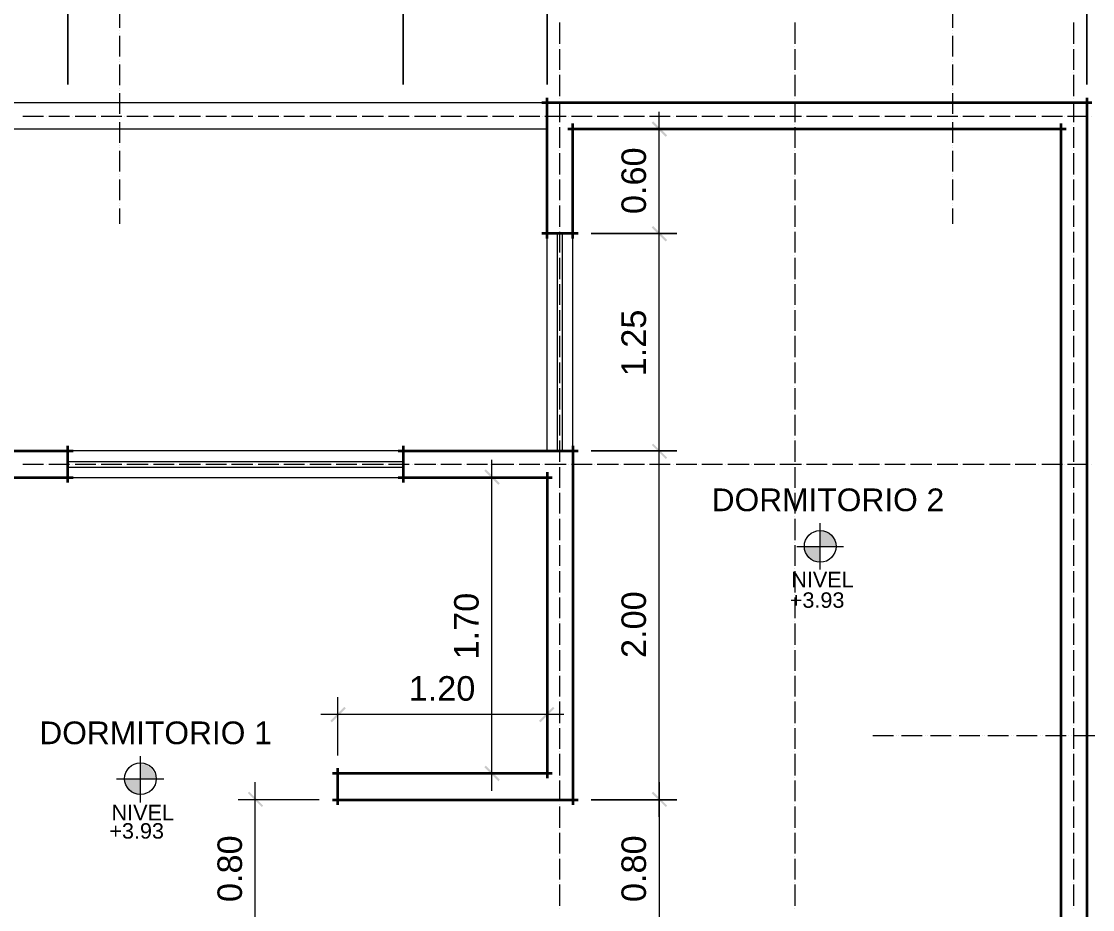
# Model space of a CAD drawing. Header units: millimetres. Extents: x 0 to 51.9, y -1.9 to 29.7.
# Drawn here: x 40.49 to 46.64, y 18.42 to 23.51 of the extents above; entities that cross this region are included whole.
import ezdxf

# ---------------------------------------------------------------- set-up
doc = ezdxf.new("R2010")
doc.units = ezdxf.units.MM
for name, color, linetype in [('PDF_0', 7, 'Continuous'), ('PDF_Arquitectura', 7, 'Continuous'), ('PDF_Ejes', 7, 'Continuous'), ('PDF_Muros', 7, 'Continuous'), ('PDF_Text', 7, 'Continuous'), ('PDF_Ventanas', 4, 'Continuous')]:
    doc.layers.add(name, color=color, linetype=linetype)
doc.styles.add('PDF ArialMT', font='arial.ttf')

msp = doc.modelspace()

# ---------------------------------------------------------------- hatches: boundary and pattern name
at = {"layer": 'PDF_0', "transparency": 33554559}
for points in [[(44.1862, 22.852), (44.1946, 22.8605), (44.1142, 22.9409), (44.1057, 22.9325)], [(44.1946, 22.2594), (44.1142, 22.3398), (44.1057, 22.3313), (44.1862, 22.2509)], [(44.1946, 21.0105), (44.1142, 21.0909), (44.1057, 21.0825), (44.1862, 21.002)], [(43.2252, 20.8539), (43.2336, 20.8623), (43.1532, 20.9428), (43.1447, 20.9343)], [(42.3488, 19.5711), (42.3404, 19.5796), (42.2599, 19.4992), (42.2684, 19.4907)], [(43.458, 19.4992), (43.4665, 19.4907), (43.5469, 19.5711), (43.5384, 19.5796)], [(43.1532, 19.2409), (43.1447, 19.2325), (43.2252, 19.152), (43.2336, 19.1605)], [(41.8662, 19.0039), (41.8747, 19.0123), (41.7943, 19.0928), (41.7858, 19.0843)], [(44.1946, 19.0123), (44.1142, 19.0928), (44.1057, 19.0843), (44.1862, 19.0039)]]:
    msp.add_hatch(color=256, dxfattribs=at).paths.add_polyline_path(points)
at = {"layer": 'PDF_Arquitectura', "true_color": 0x404040, "transparency": 33554559}
h = msp.add_hatch(color=250, dxfattribs=at)
h.paths.add_polyline_path([(45.0709, 20.4983), (44.982, 20.4983), (44.982, 20.4856), (44.9863, 20.4686), (45.0032, 20.4432), (45.0159, 20.4305), (45.0413, 20.4136), (45.0582, 20.4094), (45.0709, 20.4094)])
h.paths.add_polyline_path([(45.1048, 20.5829), (45.0709, 20.5914), (45.0709, 20.4983), (45.1641, 20.4983), (45.1556, 20.5321), (45.1514, 20.5448), (45.1429, 20.5575), (45.1302, 20.5702), (45.1175, 20.5787)])
h = msp.add_hatch(color=250, dxfattribs=at)
h.paths.add_polyline_path([(41.1677, 19.1647), (41.0746, 19.1647), (41.0831, 19.1309), (41.0873, 19.1182), (41.0958, 19.1055), (41.1085, 19.0928), (41.1212, 19.0843), (41.1339, 19.0801), (41.1677, 19.0716)])
h.paths.add_polyline_path([(41.1804, 19.2494), (41.1677, 19.2536), (41.1677, 19.1647), (41.2566, 19.1647), (41.2566, 19.1774), (41.2524, 19.1944), (41.2355, 19.2198), (41.2228, 19.2325), (41.1974, 19.2494)])

# ---------------------------------------------------------------- linework, layer by layer
at = {"layer": 'PDF_Arquitectura', "color": 250, "lineweight": 18, "true_color": 0x404040}
for points in [[(46.6034, 23.9485), (46.6034, 23.1526), (46.6034, 26.7172)], [(44.1481, 22.1959), (44.1481, 22.996)], [(43.7586, 22.8986), (44.2497, 22.8986)], [(44.1481, 20.947), (44.1481, 22.3991)], [(44.1481, 18.9488), (44.1481, 21.146)], [(43.1871, 19.097), (43.1871, 20.9978)], [(43.4284, 20.8962), (43.0897, 20.8962)], [(42.3023, 19.3002), (42.3023, 19.6346)], [(43.5046, 19.3002), (43.5046, 19.6346)], [(42.2049, 19.5373), (43.6019, 19.5373)], [(43.4284, 19.1986), (43.0897, 19.1986)], [(41.8281, 18.1487), (41.8281, 19.1478)], [(44.1481, 19.1478), (44.1481, 18.1487)], [(42.1964, 19.0462), (41.7308, 19.0462)]]:
    msp.add_lwpolyline(points, dxfattribs=at)
for points in [[(40.7528, 23.9485), (40.7528, 23.1526)], [(42.6791, 23.9485), (42.6791, 23.1526)], [(43.5046, 23.9485), (43.5046, 23.1526)], [(44.2497, 22.2975), (43.7586, 22.2975)], [(44.2497, 21.0486), (43.7586, 21.0486)], [(44.2497, 19.0462), (43.7586, 19.0462)]]:
    msp.add_lwpolyline(points, close=True, dxfattribs=at)
at = {"layer": 'PDF_Arquitectura', "lineweight": 5}
for points in [[(41.0492, 23.5971), (41.0492, 23.4786)], [(45.833, 23.5971), (45.833, 23.4786)], [(41.0492, 23.4617), (41.0492, 23.4617)], [(41.0492, 23.4447), (41.0492, 23.4447)], [(45.833, 23.4617), (45.833, 23.4617)], [(45.833, 23.4447), (45.833, 23.4447)], [(41.0492, 23.432), (41.0492, 23.3135)], [(45.833, 23.432), (45.833, 23.3135)], [(41.0492, 23.2966), (41.0492, 23.2966)], [(41.0492, 23.2839), (41.0492, 23.2839)], [(41.0492, 23.2669), (41.0492, 23.1484)], [(45.833, 23.2966), (45.833, 23.2966)], [(45.833, 23.2839), (45.833, 23.2839)], [(45.833, 23.2669), (45.833, 23.1484)], [(41.0492, 23.1314), (41.0492, 23.1314)], [(45.833, 23.1314), (45.833, 23.1314)], [(41.0492, 23.1187), (41.0492, 23.1187)], [(41.0492, 23.1018), (41.0492, 22.9833)], [(45.833, 23.1187), (45.833, 23.1187)], [(45.833, 23.1018), (45.833, 22.9833)], [(41.0492, 22.9663), (41.0492, 22.9663)], [(41.0492, 22.9536), (41.0492, 22.9536)], [(45.833, 22.9663), (45.833, 22.9663)], [(45.833, 22.9536), (45.833, 22.9536)], [(41.0492, 22.9367), (41.0492, 22.8182)], [(45.833, 22.9367), (45.833, 22.8182)], [(41.0492, 22.8012), (41.0492, 22.8012)], [(41.0492, 22.7885), (41.0492, 22.7885)], [(41.0492, 22.7716), (41.0492, 22.6531)], [(45.833, 22.8012), (45.833, 22.8012)], [(45.833, 22.7885), (45.833, 22.7885)], [(45.833, 22.7716), (45.833, 22.6531)], [(41.0492, 22.6361), (41.0492, 22.6361)], [(41.0492, 22.6234), (41.0492, 22.6234)], [(41.0492, 22.6065), (41.0492, 22.488)], [(45.833, 22.6361), (45.833, 22.6361)], [(45.833, 22.6234), (45.833, 22.6234)], [(45.833, 22.6065), (45.833, 22.488)], [(41.0492, 22.471), (41.0492, 22.471)], [(41.0492, 22.4583), (41.0492, 22.4583)], [(45.833, 22.471), (45.833, 22.471)], [(45.833, 22.4583), (45.833, 22.4583)], [(41.0492, 22.4414), (41.0492, 22.3525)], [(45.833, 22.4414), (45.833, 22.3525)], [(45.3757, 19.4145), (45.4943, 19.4145)], [(45.5112, 19.4145), (45.5112, 19.4145)], [(45.5239, 19.4145), (45.5239, 19.4145)], [(45.5409, 19.4145), (45.6594, 19.4145)], [(45.6763, 19.4145), (45.6763, 19.4145)], [(45.689, 19.4145), (45.689, 19.4145)], [(45.706, 19.4145), (45.8245, 19.4145)], [(45.8414, 19.4145), (45.8414, 19.4145)], [(45.8541, 19.4145), (45.8541, 19.4145)], [(45.8711, 19.4145), (45.9896, 19.4145)], [(46.0065, 19.4145), (46.0065, 19.4145)], [(46.0192, 19.4145), (46.0192, 19.4145)], [(46.0362, 19.4145), (46.1547, 19.4145)], [(46.1716, 19.4145), (46.1716, 19.4145)], [(46.1843, 19.4145), (46.1843, 19.4145)], [(46.2013, 19.4145), (46.3198, 19.4145)], [(46.3367, 19.4145), (46.3367, 19.4145)], [(46.3494, 19.4145), (46.3494, 19.4145)], [(46.3664, 19.4145), (46.4849, 19.4145)], [(46.5018, 19.4145), (46.5018, 19.4145)], [(46.5145, 19.4145), (46.5145, 19.4145)], [(46.5315, 19.4145), (46.65, 19.4145)]]:
    msp.add_lwpolyline(points, dxfattribs=at)
at = {"layer": 'PDF_Arquitectura', "color": 250, "lineweight": 9, "true_color": 0x404040}
for points in [[(45.0709, 20.6337), (45.0709, 20.367)], [(45.2064, 20.4983), (44.9397, 20.4983)], [(41.1677, 19.296), (41.1677, 19.0293)], [(41.3032, 19.1647), (41.0323, 19.1647)]]:
    msp.add_lwpolyline(points, dxfattribs=at)
at = {"layer": 'PDF_Arquitectura', "color": 250, "lineweight": 18, "true_color": 0x404040}
for centre in [(45.0731, 20.5004), (41.1698, 19.1668)]:
    msp.add_circle(centre, 0.091, dxfattribs=at)
at = {"layer": 'PDF_Ejes', "lineweight": 9}
for points in [[(43.5765, 23.5082), (43.5765, 23.3855)], [(44.927, 23.5082), (44.927, 23.3855)], [(46.5272, 23.5082), (46.5272, 23.3855)], [(43.5765, 23.3728), (43.5765, 23.3728)], [(43.5765, 23.3558), (43.5765, 23.2373)], [(44.927, 23.3728), (44.927, 23.3728)], [(44.927, 23.3558), (44.927, 23.2373)], [(46.5272, 23.3728), (46.5272, 23.3728)], [(46.5272, 23.3558), (46.5272, 23.2373)], [(43.5765, 23.2204), (43.5765, 23.2204)], [(43.5765, 23.2077), (43.5765, 23.0849)], [(44.927, 23.2204), (44.927, 23.2204)], [(44.927, 23.2077), (44.927, 23.0849)], [(46.5272, 23.2204), (46.5272, 23.2204)], [(46.5272, 23.2077), (46.5272, 23.0849)], [(43.5765, 23.0722), (43.5765, 23.0722)], [(44.927, 23.0722), (44.927, 23.0722)], [(46.5272, 23.0722), (46.5272, 23.0722)], [(43.5765, 23.0552), (43.5765, 22.9367)], [(44.927, 23.0552), (44.927, 22.9367)], [(46.5272, 23.0552), (46.5272, 22.9367)], [(40.4946, 22.9706), (40.6131, 22.9706)], [(40.6301, 22.9706), (40.6301, 22.9706)], [(40.6428, 22.9706), (40.7613, 22.9706)], [(40.7782, 22.9706), (40.7782, 22.9706)], [(40.7952, 22.9706), (40.9137, 22.9706)], [(40.9264, 22.9706), (40.9264, 22.9706)], [(40.9434, 22.9706), (41.0619, 22.9706)], [(41.0788, 22.9706), (41.0788, 22.9706)], [(41.0915, 22.9706), (41.2143, 22.9706)], [(41.227, 22.9706), (41.227, 22.9706)], [(41.2439, 22.9706), (41.3625, 22.9706)], [(41.3794, 22.9706), (41.3794, 22.9706)], [(41.3921, 22.9706), (41.5149, 22.9706)], [(41.5276, 22.9706), (41.5276, 22.9706)], [(41.5445, 22.9706), (41.663, 22.9706)], [(41.68, 22.9706), (41.68, 22.9706)], [(41.6927, 22.9706), (41.8154, 22.9706)], [(41.8281, 22.9706), (41.8281, 22.9706)], [(41.8451, 22.9706), (41.9636, 22.9706)], [(41.9763, 22.9706), (41.9763, 22.9706)], [(41.9932, 22.9706), (42.1118, 22.9706)], [(42.1287, 22.9706), (42.1287, 22.9706)], [(42.1414, 22.9706), (42.2642, 22.9706)], [(42.2769, 22.9706), (42.2769, 22.9706)], [(42.2938, 22.9706), (42.4123, 22.9706)], [(42.4293, 22.9706), (42.4293, 22.9706)], [(42.442, 22.9706), (42.5648, 22.9706)], [(42.5775, 22.9706), (42.5775, 22.9706)], [(42.5944, 22.9706), (42.7129, 22.9706)], [(42.7299, 22.9706), (42.7299, 22.9706)], [(42.7426, 22.9706), (42.8653, 22.9706)], [(42.878, 22.9706), (42.878, 22.9706)], [(42.895, 22.9706), (43.0135, 22.9706)], [(43.0304, 22.9706), (43.0304, 22.9706)], [(43.0431, 22.9706), (43.1617, 22.9706)], [(43.1786, 22.9706), (43.1786, 22.9706)], [(43.1913, 22.9706), (43.3141, 22.9706)], [(43.3268, 22.9706), (43.3268, 22.9706)], [(43.3437, 22.9706), (43.4622, 22.9706)], [(43.4792, 22.9706), (43.4792, 22.9706)], [(43.4919, 22.9706), (43.6146, 22.9706)], [(43.6273, 22.9706), (43.6273, 22.9706)], [(43.6443, 22.9706), (43.7628, 22.9706)], [(43.7797, 22.9706), (43.7797, 22.9706)], [(43.7924, 22.9706), (43.9152, 22.9706)], [(43.9279, 22.9706), (43.9279, 22.9706)], [(43.9449, 22.9706), (44.0634, 22.9706)], [(44.0803, 22.9706), (44.0803, 22.9706)], [(44.093, 22.9706), (44.2116, 22.9706)], [(44.2285, 22.9706), (44.2285, 22.9706)], [(44.2454, 22.9706), (44.364, 22.9706)], [(44.3767, 22.9706), (44.3767, 22.9706)], [(44.3936, 22.9706), (44.5121, 22.9706)], [(44.5291, 22.9706), (44.5291, 22.9706)], [(44.5418, 22.9706), (44.6645, 22.9706)], [(44.6772, 22.9706), (44.6772, 22.9706)], [(44.6942, 22.9706), (44.8127, 22.9706)], [(44.8296, 22.9706), (44.8296, 22.9706)], [(44.8423, 22.9706), (44.9651, 22.9706)], [(44.9778, 22.9706), (44.9778, 22.9706)], [(44.9947, 22.9706), (45.1133, 22.9706)], [(45.1302, 22.9706), (45.1302, 22.9706)], [(45.1429, 22.9706), (45.2614, 22.9706)], [(45.2784, 22.9706), (45.2784, 22.9706)], [(45.2953, 22.9706), (45.4139, 22.9706)], [(45.4266, 22.9706), (45.4266, 22.9706)], [(45.4435, 22.9706), (45.562, 22.9706)], [(45.579, 22.9706), (45.579, 22.9706)], [(45.5917, 22.9706), (45.7144, 22.9706)], [(45.7271, 22.9706), (45.7271, 22.9706)], [(45.7441, 22.9706), (45.8626, 22.9706)], [(45.8795, 22.9706), (45.8795, 22.9706)], [(45.8922, 22.9706), (46.015, 22.9706)], [(46.0277, 22.9706), (46.0277, 22.9706)], [(46.0446, 22.9706), (46.1632, 22.9706)], [(46.1801, 22.9706), (46.1801, 22.9706)], [(46.1928, 22.9706), (46.3113, 22.9706)], [(46.3283, 22.9706), (46.3283, 22.9706)], [(46.3452, 22.9706), (46.4637, 22.9706)], [(46.4764, 22.9706), (46.4764, 22.9706)], [(46.4934, 22.9706), (46.6119, 22.9706)], [(46.6288, 22.9706), (46.6288, 22.9706)], [(43.5765, 22.924), (43.5765, 22.924)], [(43.5765, 22.9071), (43.5765, 22.7885)], [(44.927, 22.924), (44.927, 22.924)], [(44.927, 22.9071), (44.927, 22.7885)], [(46.5272, 22.924), (46.5272, 22.924)], [(46.5272, 22.9071), (46.5272, 22.7885)], [(43.5765, 22.7716), (43.5765, 22.7716)], [(44.927, 22.7716), (44.927, 22.7716)], [(46.5272, 22.7716), (46.5272, 22.7716)], [(43.5765, 22.7589), (43.5765, 22.6361)], [(44.927, 22.7589), (44.927, 22.6361)], [(46.5272, 22.7589), (46.5272, 22.6361)], [(43.5765, 22.6234), (43.5765, 22.6234)], [(43.5765, 22.6065), (43.5765, 22.488)], [(44.927, 22.6234), (44.927, 22.6234)], [(44.927, 22.6065), (44.927, 22.488)], [(46.5272, 22.6234), (46.5272, 22.6234)], [(46.5272, 22.6065), (46.5272, 22.488)], [(43.5765, 22.471), (43.5765, 22.471)], [(43.5765, 22.4583), (43.5765, 22.3356)], [(44.927, 22.471), (44.927, 22.471)], [(44.927, 22.4583), (44.927, 22.3356)], [(46.5272, 22.471), (46.5272, 22.471)], [(46.5272, 22.4583), (46.5272, 22.3356)], [(43.5765, 22.3229), (43.5765, 22.3229)], [(43.5765, 22.3059), (43.5765, 22.1874)], [(44.927, 22.3229), (44.927, 22.3229)], [(44.927, 22.3059), (44.927, 22.1874)], [(46.5272, 22.3229), (46.5272, 22.3229)], [(46.5272, 22.3059), (46.5272, 22.1874)], [(43.5765, 22.1705), (43.5765, 22.1705)], [(43.5765, 22.1578), (43.5765, 22.035)], [(44.927, 22.1705), (44.927, 22.1705)], [(44.927, 22.1578), (44.927, 22.035)], [(46.5272, 22.1705), (46.5272, 22.1705)], [(46.5272, 22.1578), (46.5272, 22.035)], [(43.5765, 22.0223), (43.5765, 22.0223)], [(44.927, 22.0223), (44.927, 22.0223)], [(46.5272, 22.0223), (46.5272, 22.0223)], [(43.5765, 22.0054), (43.5765, 21.8868)], [(44.927, 22.0054), (44.927, 21.8868)], [(46.5272, 22.0054), (46.5272, 21.8868)], [(43.5765, 21.8741), (43.5765, 21.8741)], [(43.5765, 21.8572), (43.5765, 21.7387)], [(44.927, 21.8741), (44.927, 21.8741)], [(44.927, 21.8572), (44.927, 21.7387)], [(46.5272, 21.8741), (46.5272, 21.8741)], [(46.5272, 21.8572), (46.5272, 21.7387)], [(43.5765, 21.7217), (43.5765, 21.7217)], [(44.927, 21.7217), (44.927, 21.7217)], [(46.5272, 21.7217), (46.5272, 21.7217)], [(43.5765, 21.709), (43.5765, 21.5862)], [(44.927, 21.709), (44.927, 21.5862)], [(46.5272, 21.709), (46.5272, 21.5862)], [(43.5765, 21.5735), (43.5765, 21.5735)], [(43.5765, 21.5566), (43.5765, 21.4381)], [(44.927, 21.5735), (44.927, 21.5735)], [(44.927, 21.5566), (44.927, 21.4381)], [(46.5272, 21.5735), (46.5272, 21.5735)], [(46.5272, 21.5566), (46.5272, 21.4381)], [(43.5765, 21.4211), (43.5765, 21.4211)], [(43.5765, 21.4084), (43.5765, 21.2857)], [(44.927, 21.4211), (44.927, 21.4211)], [(44.927, 21.4084), (44.927, 21.2857)], [(46.5272, 21.4211), (46.5272, 21.4211)], [(46.5272, 21.4084), (46.5272, 21.2857)], [(43.5765, 21.273), (43.5765, 21.273)], [(43.5765, 21.256), (43.5765, 21.1375)], [(44.927, 21.273), (44.927, 21.273)], [(44.927, 21.256), (44.927, 21.1375)], [(46.5272, 21.273), (46.5272, 21.273)], [(46.5272, 21.256), (46.5272, 21.1375)], [(43.5765, 21.1206), (43.5765, 21.1206)], [(43.5765, 21.1079), (43.5765, 20.9851)], [(44.927, 21.1206), (44.927, 21.1206)], [(44.927, 21.1079), (44.927, 20.9851)], [(46.5272, 21.1206), (46.5272, 21.1206)], [(46.5272, 21.1079), (46.5272, 20.9851)], [(40.4946, 20.9724), (40.6131, 20.9724)], [(40.6301, 20.9724), (40.6301, 20.9724)], [(40.6428, 20.9724), (40.7613, 20.9724)], [(40.7782, 20.9724), (40.7782, 20.9724)], [(40.7952, 20.9724), (40.9137, 20.9724)], [(40.9264, 20.9724), (40.9264, 20.9724)], [(40.9434, 20.9724), (41.0619, 20.9724)], [(41.0788, 20.9724), (41.0788, 20.9724)], [(41.0915, 20.9724), (41.2143, 20.9724)], [(41.227, 20.9724), (41.227, 20.9724)], [(41.2439, 20.9724), (41.3625, 20.9724)], [(41.3794, 20.9724), (41.3794, 20.9724)], [(41.3921, 20.9724), (41.5149, 20.9724)], [(41.5276, 20.9724), (41.5276, 20.9724)], [(41.5445, 20.9724), (41.663, 20.9724)], [(41.68, 20.9724), (41.68, 20.9724)], [(41.6927, 20.9724), (41.8154, 20.9724)], [(41.8281, 20.9724), (41.8281, 20.9724)], [(41.8451, 20.9724), (41.9636, 20.9724)], [(41.9763, 20.9724), (41.9763, 20.9724)], [(41.9932, 20.9724), (42.1118, 20.9724)], [(42.1287, 20.9724), (42.1287, 20.9724)], [(42.1414, 20.9724), (42.2642, 20.9724)], [(42.2769, 20.9724), (42.2769, 20.9724)], [(42.2938, 20.9724), (42.4123, 20.9724)], [(42.4293, 20.9724), (42.4293, 20.9724)], [(42.442, 20.9724), (42.5648, 20.9724)], [(42.5775, 20.9724), (42.5775, 20.9724)], [(42.5944, 20.9724), (42.7129, 20.9724)], [(42.7299, 20.9724), (42.7299, 20.9724)], [(42.7426, 20.9724), (42.8653, 20.9724)], [(42.878, 20.9724), (42.878, 20.9724)], [(42.895, 20.9724), (43.0135, 20.9724)], [(43.0304, 20.9724), (43.0304, 20.9724)], [(43.0431, 20.9724), (43.1617, 20.9724)], [(43.1786, 20.9724), (43.1786, 20.9724)], [(43.1913, 20.9724), (43.3141, 20.9724)], [(43.3268, 20.9724), (43.3268, 20.9724)], [(43.3437, 20.9724), (43.4622, 20.9724)], [(43.4792, 20.9724), (43.4792, 20.9724)], [(43.4919, 20.9724), (43.6146, 20.9724)], [(43.5765, 20.9724), (43.5765, 20.9724)], [(43.5765, 20.9555), (43.5765, 20.8369)], [(43.6273, 20.9724), (43.6273, 20.9724)], [(43.6443, 20.9724), (43.7628, 20.9724)], [(43.7797, 20.9724), (43.7797, 20.9724)], [(43.7924, 20.9724), (43.9152, 20.9724)], [(43.9279, 20.9724), (43.9279, 20.9724)], [(43.9449, 20.9724), (44.0634, 20.9724)], [(44.0803, 20.9724), (44.0803, 20.9724)], [(44.093, 20.9724), (44.2116, 20.9724)], [(44.2285, 20.9724), (44.2285, 20.9724)], [(44.2454, 20.9724), (44.364, 20.9724)], [(44.3767, 20.9724), (44.3767, 20.9724)], [(44.3936, 20.9724), (44.5121, 20.9724)], [(44.5291, 20.9724), (44.5291, 20.9724)], [(44.5418, 20.9724), (44.6645, 20.9724)], [(44.6772, 20.9724), (44.6772, 20.9724)], [(44.6942, 20.9724), (44.8127, 20.9724)], [(44.8296, 20.9724), (44.8296, 20.9724)], [(44.8423, 20.9724), (44.9651, 20.9724)], [(44.927, 20.9724), (44.927, 20.9724)], [(44.927, 20.9555), (44.927, 20.8369)], [(44.9778, 20.9724), (44.9778, 20.9724)], [(44.9947, 20.9724), (45.1133, 20.9724)], [(45.1302, 20.9724), (45.1302, 20.9724)], [(45.1429, 20.9724), (45.2614, 20.9724)], [(45.2784, 20.9724), (45.2784, 20.9724)], [(45.2953, 20.9724), (45.4139, 20.9724)], [(45.4266, 20.9724), (45.4266, 20.9724)], [(45.4435, 20.9724), (45.562, 20.9724)], [(45.579, 20.9724), (45.579, 20.9724)], [(45.5917, 20.9724), (45.7144, 20.9724)], [(45.7271, 20.9724), (45.7271, 20.9724)], [(45.7441, 20.9724), (45.8626, 20.9724)], [(45.8795, 20.9724), (45.8795, 20.9724)], [(45.8922, 20.9724), (46.015, 20.9724)], [(46.0277, 20.9724), (46.0277, 20.9724)], [(46.0446, 20.9724), (46.1632, 20.9724)], [(46.1801, 20.9724), (46.1801, 20.9724)], [(46.1928, 20.9724), (46.3113, 20.9724)], [(46.3283, 20.9724), (46.3283, 20.9724)], [(46.3452, 20.9724), (46.4637, 20.9724)], [(46.4764, 20.9724), (46.4764, 20.9724)], [(46.4934, 20.9724), (46.6119, 20.9724)], [(46.5272, 20.9724), (46.5272, 20.9724)], [(46.5272, 20.9555), (46.5272, 20.8369)], [(46.6288, 20.9724), (46.6288, 20.9724)], [(43.5765, 20.82), (43.5765, 20.82)], [(43.5765, 20.8073), (43.5765, 20.6888)], [(44.927, 20.82), (44.927, 20.82)], [(44.927, 20.8073), (44.927, 20.6888)], [(46.5272, 20.82), (46.5272, 20.82)], [(46.5272, 20.8073), (46.5272, 20.6888)], [(43.5765, 20.6718), (43.5765, 20.6718)], [(44.927, 20.6718), (44.927, 20.6718)], [(46.5272, 20.6718), (46.5272, 20.6718)], [(43.5765, 20.6591), (43.5765, 20.5364)], [(44.927, 20.6591), (44.927, 20.5364)], [(46.5272, 20.6591), (46.5272, 20.5364)], [(43.5765, 20.5237), (43.5765, 20.5237)], [(43.5765, 20.5067), (43.5765, 20.3882)], [(44.927, 20.5237), (44.927, 20.5237)], [(44.927, 20.5067), (44.927, 20.3882)], [(46.5272, 20.5237), (46.5272, 20.5237)], [(46.5272, 20.5067), (46.5272, 20.3882)], [(43.5765, 20.3713), (43.5765, 20.3713)], [(44.927, 20.3713), (44.927, 20.3713)], [(46.5272, 20.3713), (46.5272, 20.3713)], [(43.5765, 20.3586), (43.5765, 20.2358)], [(44.927, 20.3586), (44.927, 20.2358)], [(46.5272, 20.3586), (46.5272, 20.2358)], [(43.5765, 20.2231), (43.5765, 20.2231)], [(43.5765, 20.2062), (43.5765, 20.0876)], [(44.927, 20.2231), (44.927, 20.2231)], [(44.927, 20.2062), (44.927, 20.0876)], [(46.5272, 20.2231), (46.5272, 20.2231)], [(46.5272, 20.2062), (46.5272, 20.0876)], [(43.5765, 20.0707), (43.5765, 20.0707)], [(43.5765, 20.058), (43.5765, 19.9352)], [(44.927, 20.0707), (44.927, 20.0707)], [(44.927, 20.058), (44.927, 19.9352)], [(46.5272, 20.0707), (46.5272, 20.0707)], [(46.5272, 20.058), (46.5272, 19.9352)], [(43.5765, 19.9225), (43.5765, 19.9225)], [(43.5765, 19.9056), (43.5765, 19.787)], [(44.927, 19.9225), (44.927, 19.9225)], [(44.927, 19.9056), (44.927, 19.787)], [(46.5272, 19.9225), (46.5272, 19.9225)], [(46.5272, 19.9056), (46.5272, 19.787)], [(43.5765, 19.7701), (43.5765, 19.7701)], [(43.5765, 19.7574), (43.5765, 19.6389)], [(44.927, 19.7701), (44.927, 19.7701)], [(44.927, 19.7574), (44.927, 19.6389)], [(46.5272, 19.7701), (46.5272, 19.7701)], [(46.5272, 19.7574), (46.5272, 19.6389)], [(43.5765, 19.6219), (43.5765, 19.6219)], [(43.5765, 19.6092), (43.5765, 19.4865)], [(44.927, 19.6219), (44.927, 19.6219)], [(44.927, 19.6092), (44.927, 19.4865)], [(46.5272, 19.6219), (46.5272, 19.6219)], [(46.5272, 19.6092), (46.5272, 19.4865)], [(43.5765, 19.4738), (43.5765, 19.4738)], [(43.5765, 19.4568), (43.5765, 19.3383)], [(44.927, 19.4738), (44.927, 19.4738)], [(44.927, 19.4568), (44.927, 19.3383)], [(46.5272, 19.4738), (46.5272, 19.4738)], [(46.5272, 19.4568), (46.5272, 19.3383)], [(43.5765, 19.3214), (43.5765, 19.3214)], [(44.927, 19.3214), (44.927, 19.3214)], [(46.5272, 19.3214), (46.5272, 19.3214)], [(43.5765, 19.3087), (43.5765, 19.1859)], [(44.927, 19.3087), (44.927, 19.1859)], [(46.5272, 19.3087), (46.5272, 19.1859)], [(43.5765, 19.1732), (43.5765, 19.1732)], [(43.5765, 19.1563), (43.5765, 19.0377)], [(44.927, 19.1732), (44.927, 19.1732)], [(44.927, 19.1563), (44.927, 19.0377)], [(46.5272, 19.1732), (46.5272, 19.1732)], [(46.5272, 19.1563), (46.5272, 19.0377)], [(43.5765, 19.0208), (43.5765, 19.0208)], [(43.5765, 19.0081), (43.5765, 18.8853)], [(44.927, 19.0208), (44.927, 19.0208)], [(44.927, 19.0081), (44.927, 18.8853)], [(46.5272, 19.0208), (46.5272, 19.0208)], [(46.5272, 19.0081), (46.5272, 18.8853)], [(43.5765, 18.8726), (43.5765, 18.8726)], [(43.5765, 18.8557), (43.5765, 18.7372)], [(44.927, 18.8726), (44.927, 18.8726)], [(44.927, 18.8557), (44.927, 18.7372)], [(46.5272, 18.8726), (46.5272, 18.8726)], [(46.5272, 18.8557), (46.5272, 18.7372)], [(43.5765, 18.7202), (43.5765, 18.7202)], [(43.5765, 18.7075), (43.5765, 18.589)], [(44.927, 18.7202), (44.927, 18.7202)], [(44.927, 18.7075), (44.927, 18.589)], [(46.5272, 18.7202), (46.5272, 18.7202)], [(46.5272, 18.7075), (46.5272, 18.589)], [(43.5765, 18.572), (43.5765, 18.572)], [(43.5765, 18.5593), (43.5765, 18.4366)], [(44.927, 18.572), (44.927, 18.572)], [(44.927, 18.5593), (44.927, 18.4366)], [(46.5272, 18.572), (46.5272, 18.572)], [(46.5272, 18.5593), (46.5272, 18.4366)], [(43.5765, 18.4239), (43.5765, 18.4239)], [(44.927, 18.4239), (44.927, 18.4239)], [(46.5272, 18.4239), (46.5272, 18.4239)]]:
    msp.add_lwpolyline(points, dxfattribs=at)
at = {"layer": 'PDF_Muros', "lineweight": 35}
for points in [[(43.5046, 22.2678), (43.5046, 23.0764)], [(46.6034, 23.0764), (46.6034, 10.1687)], [(46.6331, 23.0468), (43.4749, 23.0468)], [(43.6231, 22.8986), (46.4849, 22.8986)], [(43.6527, 22.2678), (43.6527, 22.9282)], [(46.4553, 22.9282), (46.4553, 18.2164)], [(43.6824, 22.2975), (43.4749, 22.2975)], [(39.5717, 21.0486), (40.7825, 21.0486)], [(40.7528, 20.8666), (40.7528, 21.0782)], [(42.6494, 21.0486), (43.6824, 21.0486)], [(42.6791, 21.0782), (42.6791, 20.8666)], [(43.6527, 21.0782), (43.6527, 19.0166)], [(43.5046, 20.9258), (43.5046, 19.169)], [(39.7241, 20.8962), (40.7825, 20.8962)], [(42.6494, 20.8962), (43.5342, 20.8962)], [(42.2726, 19.1986), (43.5342, 19.1986)], [(42.3023, 19.0166), (42.3023, 19.2282)], [(42.2726, 19.0462), (43.6824, 19.0462)]]:
    msp.add_lwpolyline(points, dxfattribs=at)
at = {"layer": 'PDF_Muros', "lineweight": 9}
for points in [[(43.5046, 23.0468), (39.5717, 23.0468)], [(39.7241, 22.8986), (43.5046, 22.8986)]]:
    msp.add_lwpolyline(points, dxfattribs=at)
at = {"layer": 'PDF_Ventanas', "lineweight": 9}
for points in [[(43.5046, 21.0486), (43.5046, 22.2975)], [(43.6527, 21.0486), (43.6527, 22.2975)], [(42.6791, 21.0486), (40.7528, 21.0486)], [(40.7528, 20.8962), (42.6791, 20.8962)]]:
    msp.add_lwpolyline(points, dxfattribs=at)
at = {"layer": 'PDF_Ventanas', "lineweight": 18}
for points in [[(43.5638, 21.0486), (43.5638, 22.2975)], [(43.5935, 21.0486), (43.5935, 22.2975)], [(42.6791, 20.9851), (40.7528, 20.9851)], [(40.7528, 20.9555), (42.6791, 20.9555)]]:
    msp.add_lwpolyline(points, dxfattribs=at)

# ---------------------------------------------------------------- texts
at = {"layer": 'PDF_Text', "char_height": 0.14081, "attachment_point": 4, "rotation": 90, "style": 'PDF ArialMT'}
for s, insert in [('0.60', (44.0033, 22.4084)), ('1.25', (44.0033, 21.4771)), ('1.70', (43.0422, 19.8514)), ('2.00', (44.0033, 19.8598)), ('0.80', (41.6833, 18.4585)), ('0.80', (44.0033, 18.4585))]:
    msp.add_mtext(s, dxfattribs=dict(at, insert=insert))
at = {"layer": 'PDF_Text', "attachment_point": 4, "style": 'PDF ArialMT'}
for s, insert, char_height in [('DORMITORIO 2', (44.45, 20.767), 0.13035), ('NIVEL', (44.9072, 20.3103), 0.08871), ('+3.93', (44.8987, 20.1917), 0.08871), ('1.20', (42.71, 19.6842), 0.14081), ('DORMITORIO 1', (40.5889, 19.4292), 0.13035), ('NIVEL', (41.0038, 18.9725), 0.08871), ('+3.93', (40.9911, 18.8666), 0.08871)]:
    msp.add_mtext(s, dxfattribs=dict(at, insert=insert, char_height=char_height))

doc.saveas('drawing.dxf')
